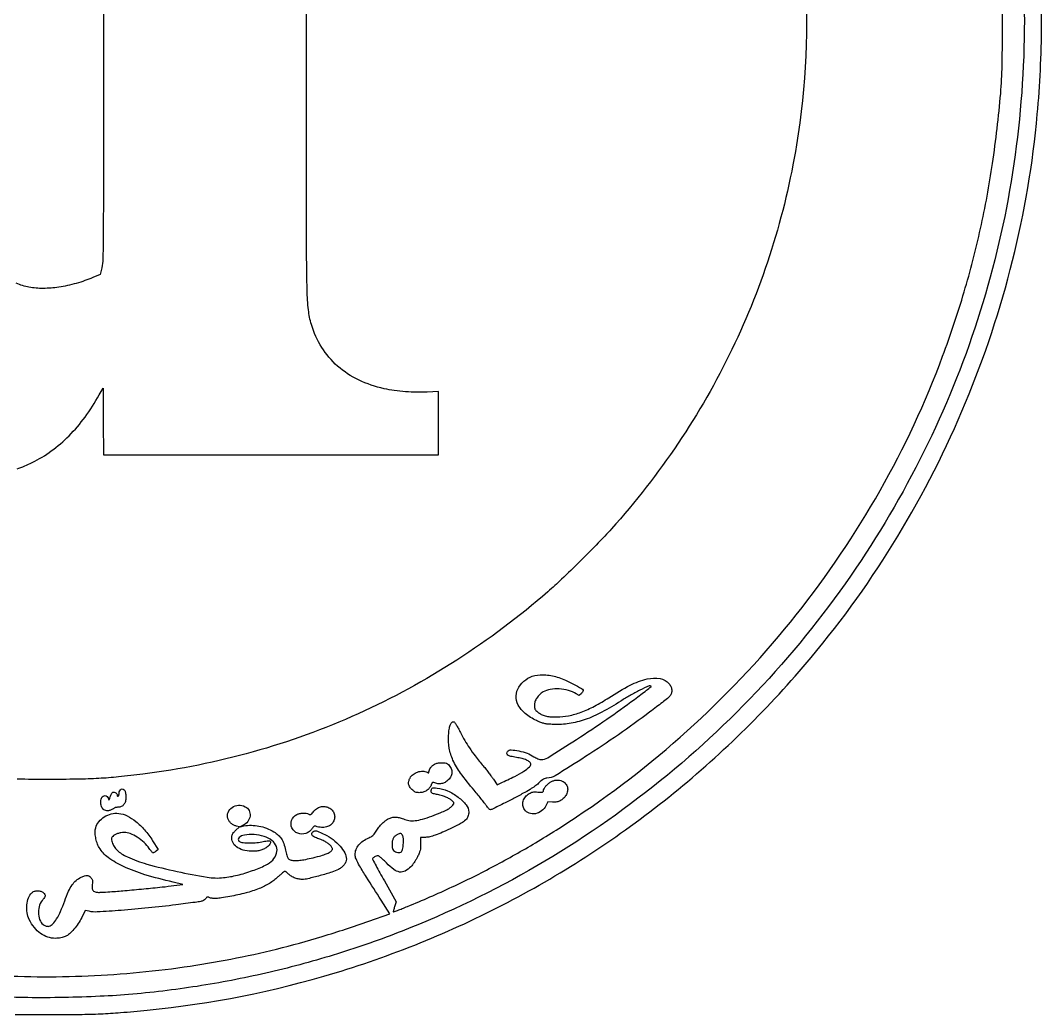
# Model space of a CAD drawing. Extents: x 0 to 2048, y 1 to 2048.
# Drawn here: x 996 to 2048, y 1 to 1024 of the extents above; entities that cross this region are included whole.
import ezdxf

# ---------------------------------------------------------------- set-up
doc = ezdxf.new("R2010")
doc.units = 0

msp = doc.modelspace()

# ---------------------------------------------------------------- linework, layer by layer
for points in [[(1081.977162, 1057.25, -0.000112), (1081.923512, 881.804735, -0.001437), (1081.699726, 816.079592, -0.001706), (1081.333588, 778.302343, -0.059414), (1080.170397, 769.527547), (1078.386469, 762.555095), (1070.920712, 759.339089, -0.018345), (1062.872523, 756.21694, -0.014384), (1053.93968, 753.408532, -0.014272), (1044.768549, 751.093136, -0.017011), (1036, 749.454571, -0.035527), (1019.762667, 748.15778, -0.049067), (1005.209409, 749.462069, -0.052992), (992.086315, 753.425702, -0.053311)], [(2023.719937, 1137.677155, -0.028442), (2030.085871, 1024, -0.03606), (2019.291389, 876.427529, -0.037171), (1987.410707, 733.468125, -0.037172), (1934.714212, 596.807876, -0.036065), (1861.911348, 468, -0.038199), (1767.192238, 346.684338, -0.038061), (1655.012601, 241.030767, -0.038054), (1528.094093, 153.586376, -0.038157), (1389.5, 86.47626, -0.018487), (1322.720938, 63.026735, -0.017722), (1253.450411, 44.206256, -0.017674), (1182.828101, 30.293801, -0.018133), (1112, 21.544871, -0.01002), (1078.52811, 19.312351, -0.007181), (1041.043244, 18.104948, -0.007218), (1003.898328, 17.978589, -0.010833), (971.5, 19.038388, -0.051543)], [(1803.90606, 1079.678899, -0.057832), (1795.452974, 896, -0.036041), (1769.849305, 788.384053, -0.035865), (1729.026202, 685.377202, -0.035707), (1673.699864, 588.839296, -0.035031), (1604.880274, 500.5, -0.010615), (1591.430885, 486.152254, -0.004318), (1572.54989, 467.178831, -0.004286), (1553.469622, 448.653856, -0.011547), (1539.5, 435.924717, -0.035796), (1445.703922, 365.458381, -0.037387), (1344.12688, 310.228415, -0.037576), (1235.951308, 270.967034, -0.03694), (1122.5, 248.064398, -0.006097), (1097.385248, 245.210346, -0.0114), (1076.991716, 243.613111, -0.010089), (1054.975529, 242.838171, -0.003752), (1024, 242.605742, -0.003752), (993.024471, 242.838171, -0.010089)], [(954.525388, 41.890728, 0.026636), (1059.563773, 40.166145, 0.026037), (1165, 49.564773, 0.012588), (1213.035182, 57.619747, 0.012926), (1260.178441, 68.021907, 0.012771), (1307.256514, 80.978356, 0.011645), (1355.09737, 96.694044), (1376.694739, 104.350418), (1367.684936, 118.425209, -0.001496), (1352.593637, 142.156345, -0.010831), (1345.618523, 153.746105, -0.020251), (1341.935679, 160.826938, -0.110221), (1341, 165.019924, -0.091103), (1341.966489, 170.280269, -0.07956), (1344.760617, 175.135564, -0.071259), (1349.255353, 179.302218, -0.053321), (1355.193211, 182.536219, 0.032915), (1357.375469, 183.611946, 0.045784), (1359.153514, 184.868722, 0.047204), (1360.63292, 186.39545, 0.038291), (1361.918417, 188.279406, -0.032403), (1364.714113, 192.481951, -0.028139), (1368.155514, 196.501526, -0.029249), (1371.788254, 199.872174, -0.054495), (1375.141948, 202.072417, -0.055267), (1378.803611, 203.456209, -0.065374), (1382.475412, 203.900218, -0.060532), (1386.360519, 203.387791, -0.038886), (1390.667095, 201.913709, 0.069421), (1396.409743, 200.33119, 0.058499), (1402.720989, 200.24653, 0.044753), (1410.290983, 201.725159, 0.019596), (1420, 204.959141, 0.004685), (1429.327058, 208.577703, 0.020819), (1434.690883, 210.980054, 0.035505), (1438.219325, 213.065012, 0.053844), (1440.91447, 215.392204, 0.013548), (1442.418916, 217.094245, 0.149018), (1442.77036, 217.923406, 0.186344), (1442.555167, 218.721345, 0.023587), (1441.41447, 220.134702, 0.073842), (1439.004394, 222.153055, 0.034461), (1435.383928, 224.041869, 0.030332), (1430.888931, 225.6894, 0.02265), (1425.767437, 226.971972, -0.015585), (1421.713557, 227.926537, -0.108003), (1419.912054, 228.858921, -0.213069), (1419.274843, 230.150994, -0.086626), (1419.543698, 232.137679, -0.085764), (1420.127643, 233.263614, -0.166195), (1420.959292, 233.822699, -0.080826), (1422.388138, 233.967773, -0.010683), (1425.430362, 233.719343, -0.079672), (1436.290459, 230.808762, -0.056796), (1447.146311, 224.384795, -0.05995), (1455.379238, 216.440466, -0.172552), (1458, 209.072468, -0.089775), (1457.185274, 204.571433, -0.111051), (1454.858405, 201.014717, -0.065926), (1450.226673, 197.576217, -0.014891), (1441.5, 193.064416, -0.006911), (1431.080383, 188.24074, -0.019144), (1423.584551, 185.234122, -0.027079), (1417.871078, 183.535178, -0.058722), (1413.329445, 182.998714), (1408.5, 182.997427), (1408.498115, 176.223856, -0.019241), (1408.350821, 172.425261, -0.039977), (1407.887049, 169.498382, -0.038504), (1406.950421, 166.614454, -0.016619), (1405.286301, 162.929996, -0.019175), (1403.792823, 160.168784, -0.014624), (1401.957208, 157.26296, -0.014851), (1400.07414, 154.638346, -0.033349), (1398.460776, 152.794109, -0.07237), (1392.427537, 148.293558, -0.163047), (1386.874987, 147.322282, -0.126128), (1380.885951, 149.861523, -0.035921), (1373.254458, 156.60566, 0.010079), (1370.3645, 159.438424, 0.014329), (1367.676048, 161.827913, 0.010278), (1365.370191, 163.682599, 0.165698), (1364.438717, 164, 0.079268), (1362.721488, 163.726037, 0.05204), (1360.889571, 162.907086, 0.05365), (1359.437688, 161.844986, 0.211058), (1359, 160.854286, 0.122451), (1359.19503, 160.069869, 0.000799), (1362.559971, 153.745691, 0.003127), (1366.473602, 146.527559, 0.001984), (1371.119051, 138.164874), (1383.238102, 116.550809), (1381.648328, 111.579461, 0.006998), (1381.061407, 109.651508, 0.010981), (1380.616799, 107.977197, 0.005263), (1380.290712, 106.565905, 0.255859), (1380.369187, 106.297479, 0.294421), (1380.654872, 106.23577, 0.000697), (1384.821536, 107.810392, 0.003997), (1389.542604, 109.645352, 0.002437), (1395.08991, 111.884029, 0.011933), (1440.835362, 131.892274, 0.01283), (1484.466326, 153.609054, 0.012843), (1526.886382, 177.514512, 0.012008), (1569, 204.086903, 0.039274), (1690.098315, 299.124847, 0.038881), (1795.287965, 412.22821, 0.038981), (1881.458964, 539.953548, 0.039938), (1945.967428, 678.5, 0.016416), (1968.095755, 744.588447, 0.018233), (1984.992551, 809.726569, 0.017937), (1997.313229, 876.871887, 0.01491), (2005.702319, 949, 0.017025), (2007.198369, 977.786436, 0.004466), (2007.611647, 1023.992282, 0.004467), (2007.199314, 1070.199893, 0.017009)], [(990.982521, 0.695466, 0.002554), (1024, 0.526796, 0.002591), (1057.114594, 0.698379, 0.008448), (1079.033257, 1.295995, 0.009508), (1099.535397, 2.592844, 0.00402), (1127, 5.077607, 0.048924), (1320.607471, 43.525453, 0.048629), (1503.470441, 118.90376, 0.048494), (1668.78821, 228.419956, 0.048098), (1810.415543, 368, 0.038031), (1899.717022, 492.947493, 0.037482), (1969.55228, 630.571377, 0.037548), (2017.955152, 776.833641, 0.038477), (2043.447532, 927.5, 0.010882), (2046.5914, 973.037359, 0.01043), (2047.809165, 1019.318115, 0.010519), (2047.093984, 1065.19018, 0.011612)], [(992.90917, 562.272136, 0.023677), (1008.5, 568.941665, 0.044865), (1028.220443, 580.796034, 0.039498), (1046.433788, 596.446769, 0.037183), (1062.9451, 615.748493, 0.030804), (1077.583302, 638.5), (1081.5, 645.5), (1081.763128, 611.25), (1082.026255, 577), (1254.513128, 577), (1427, 577), (1427, 609.56024), (1427, 642.120481), (1415.25, 641.45697, -0.019489), (1404.680539, 641.272661, -0.014313), (1392.973203, 641.8604, -0.014326), (1381.334921, 643.115573, -0.019703), (1370.975788, 644.952317, -0.057025), (1344.656053, 653.932497, -0.069927), (1322.979195, 668.207795, -0.072437), (1306.645612, 687.435785, -0.067631), (1296.009931, 710.966653, -0.045514), (1292.978724, 726.037336, -0.020187), (1291.616348, 746.294768, -0.006327), (1291.092455, 783.367691, -0.00036), (1291.005895, 897.75), (1291, 1058)]]:
    msp.add_lwpolyline(points, format="xyb")
for points in [[(1550.804076, 347.480294, -0.03007), (1557.470977, 344.904629, -0.013325), (1565.946547, 340.753424, -0.006717), (1574.189509, 336.298049, -0.190483), (1575.696585, 334.454751, -0.162306), (1575.689505, 333.905212, -0.038934), (1575.31882, 333.058183, -0.035979), (1574.716939, 332.103006, -0.028963), (1573.942142, 331.168272), (1571.854118, 328.927041), (1568.677059, 330.875072, 0.071608), (1560.722412, 334.304677, 0.052911), (1551.24492, 335.818282, 0.054226), (1541.979949, 335.301679, 0.091767), (1534.692735, 332.665818, 0.055422), (1530.958835, 329.880992, 0.06013), (1528.042434, 326.412382, 0.064054), (1526.180099, 322.567648, 0.080962), (1525.545455, 318.673961, 0.037296), (1525.703724, 316.555092, 0.082319), (1526.202399, 315.016261, 0.075161), (1527.203792, 313.636138, 0.027144), (1529.000145, 311.999882, 0.051448), (1532.696252, 309.569253, 0.057457), (1536.678944, 308.051399, 0.044722), (1541.672748, 307.245777, 0.017642), (1548.636119, 307, 0.050137), (1560.803164, 308.223103, 0.038254), (1573.686505, 311.883846, 0.033601), (1587.444527, 318.035976, 0.0227), (1602.252962, 326.77357, -0.025069), (1624.303603, 339.643991, -0.063057), (1641.734012, 346.051155, -0.099608), (1654.959877, 346.418214, -0.176931), (1664.296691, 341.059249, -0.077397), (1666.354961, 337.664299, -0.097264), (1667.07214, 334.063782, -0.102493), (1666.365179, 330.60425, -0.095173), (1664.33296, 327.605688, -0.027805), (1662.508872, 325.97393, -0.002215), (1657.431244, 321.953017, -0.002995), (1651.320234, 317.216539, -0.002291), (1644.58296, 312.107758, -0.009403), (1612.156768, 288.69334, -0.008969), (1578.36375, 266.133069, -0.004355), (1547.097665, 246.443484, -0.139212), (1538.491642, 244, 0.0787), (1536.702887, 243.716695, 0.058472), (1534.882726, 242.879805, 0.039856), (1532.744981, 241.329492, 0.013451), (1529.885789, 238.75, -0.034645), (1526.123971, 235.634766, -0.0192), (1521.148629, 232.346594, -0.013133), (1514.140869, 228.3404, -0.004275), (1503.590728, 222.787114, -0.001234), (1495.499835, 218.641491, -0.001837), (1488.397401, 215.057241, -0.000782), (1482.306323, 212.023304, -0.038325), (1481.05129, 211.516279, -0.152474), (1480.074455, 211.511674, -0.095315), (1479.055781, 212.052357, -0.058018), (1477.905956, 213.221957, -0.019093), (1476.496506, 215.184644, 0.018384), (1474.814338, 217.534117, 0.003427), (1471.541516, 221.707958, 0.003668), (1467.644539, 226.535128, 0.003343), (1463.555937, 231.456845, -0.016991), (1449.663015, 249.141102, -0.04955), (1441.784994, 262.497572, -0.06669), (1437.998969, 274.706242, -0.056155), (1437.249806, 288.232383, -0.022408), (1437.859373, 294.207165, -0.05467), (1438.977012, 298.482206, -0.086874), (1440.537951, 301.096594, -0.218174), (1442.509781, 302, -0.245661), (1443.341529, 301.565097, -0.012098), (1445.101685, 298.896245, -0.01625), (1447.167918, 295.340019, -0.008669), (1449.501172, 290.819833, 0.016986), (1453.881459, 282.669451, 0.018294), (1458.704496, 275.039426, 0.015397), (1464.754189, 266.760818, 0.007387), (1472.994872, 256.5, -0.006042), (1475.804499, 253.020828, -0.004728), (1478.771964, 249.179797, -0.004782), (1481.466147, 245.551917, -0.011652), (1483.362935, 242.814204), (1487.109243, 237.128407), (1490.804622, 238.824825, 0.008836), (1505.341893, 245.811987, 0.026767), (1514.870244, 251.257831, 0.036036), (1520.707814, 255.647807, 0.26715), (1521.797868, 258.811071, 0.188276), (1520.574326, 260.752079, 0.056134), (1517.486571, 262.536465, 0.042546), (1512.929171, 264.08128, 0.02196), (1507.022585, 265.26546, -0.019252), (1501.201571, 266.399749, -0.094342), (1498.153871, 267.757395, -0.246615), (1497.268781, 269.457446, -0.174014), (1498.01792, 271.521593, -0.238602), (1501.57133, 273.064435, -0.035365), (1509.564221, 272.023361, -0.038552), (1518.212839, 269.561793, -0.060366), (1525.083644, 266.028859, 0.027279), (1527.007128, 264.873301, 0.025515), (1529.087611, 263.905474, 0.026572), (1531.034728, 263.235783, 0.06901), (1532.5, 263.028794, 0.141769), (1539.310025, 264.980617, 0.003022), (1569.012493, 283.886499, 0.007558), (1600.084892, 304.600935, 0.009138), (1628.583785, 325.006078, 0.002841), (1635.309321, 330.069566, 0.004767), (1640.893782, 334.408657, 0.000923), (1645.716197, 338.244457, 0.447296), (1645.735915, 338.597418, 0.312613), (1643.677793, 338.970706, 0.007222), (1634.249004, 334.520327, 0.015147), (1624.088348, 329.156322, 0.016195), (1614.5, 323.298594, -0.023023), (1595.131663, 311.826163, -0.038264), (1577.755802, 304.227914, -0.044342), (1561.47578, 300.120916, -0.050777), (1545.459354, 299.20663, -0.009729), (1539.463167, 299.590322, -0.03511), (1535.682166, 300.175502, -0.039771), (1532.263215, 301.245262, -0.015157), (1527.687516, 303.250634, -0.059207), (1516.14565, 310.513202, -0.102734), (1508.99885, 319.241042, -0.129895), (1506.876973, 328.596358, -0.130337), (1509.658274, 337.765228, -0.096961), (1516.661444, 345.327221, -0.099972), (1525.926849, 349.589409, -0.084861), (1537.387191, 350.307185, -0.050489)], [(1436.075139, 258.718197, -0.095096), (1439.328434, 255.030325, -0.121173), (1440.630147, 250.701083, -0.119375), (1439.782229, 246.212768, -0.09051), (1436.923077, 242.076923, -0.069911), (1433.66378, 239.620704, -0.082689), (1430.031371, 238.330854, -0.080518), (1426.098534, 238.26983, -0.062236), (1421.960383, 239.412804, 0.150198), (1421.178727, 239.487781, 0.148464), (1420.485712, 239.1116, 0.08363), (1419.836835, 238.186821, 0.024502), (1419.165007, 236.579772, -0.090532), (1417.395836, 233.543235, -0.076216), (1414.570625, 231.112243, -0.072166), (1410.991648, 229.538303, -0.067662), (1407.031966, 229, -0.033679), (1404.699157, 229.157314, -0.071229), (1402.959469, 229.651705, -0.066057), (1401.348137, 230.641889, -0.025619), (1399.4, 232.4, -0.05469), (1397.1552, 235.198046, -0.102818), (1396.133473, 237.896616, -0.10334), (1396.274138, 240.769391, -0.055651), (1397.548549, 244.093882, -0.111929), (1400.640033, 247.762889, -0.081253), (1405.379265, 250.263637, -0.082461), (1410.595924, 251.099273, -0.122021), (1415.065741, 249.964816, 0.024947), (1416.065786, 249.492166, 0.166915), (1416.606869, 249.459202, 0.26816), (1416.906431, 249.763917, 0.063304), (1417, 250.5, -0.112296), (1417.446018, 252.460863, -0.046888), (1418.850519, 254.798536, -0.045573), (1420.786673, 256.980381, -0.064099), (1422.893269, 258.503091, -0.083177), (1425.821474, 259.512262, -0.037418), (1429.883378, 259.883401, -0.036317), (1433.800719, 259.662681, -0.133132)], [(1554.315741, 240.88296, -0.095619), (1557.739168, 238.207393, -0.118019), (1559.610744, 234.628187, -0.1141), (1559.69193, 230.493528, -0.085191), (1558.005402, 226.24086, -0.059657), (1555.397492, 222.926693, -0.077983), (1552.284437, 220.660388, -0.077836), (1548.622053, 219.453767, -0.059172), (1544.39411, 219.264654), (1539.28822, 219.640644), (1537.39411, 215.570322, -0.122486), (1533.045849, 210.185502, -0.117657), (1526.618071, 207.36498, -0.129614), (1520.088065, 207.878803, -0.165086), (1515.35756, 211.577047, -0.111788), (1513.780963, 215.799041, -0.106766), (1514.137726, 220.364353, -0.09848), (1516.415391, 224.665145, -0.081368), (1520.304334, 228.110931, -0.040928), (1522.188464, 229.093899, -0.057013), (1524.012053, 229.628465, -0.045959), (1526.188293, 229.801613, -0.017206), (1529.25, 229.658018, 0.008346), (1532.514674, 229.446882, 0.067744), (1534.004138, 229.577379, 0.188613), (1534.721471, 230.063427, 0.151758), (1535, 230.959969, -0.129039), (1535.530355, 232.980769, -0.041906), (1537.280969, 235.555724, -0.040157), (1539.704899, 238.100324, -0.045486), (1542.411303, 240.109054, -0.065839), (1545.22051, 241.350456, -0.054979), (1548.434905, 241.918012, -0.056234), (1551.613878, 241.767115, -0.078397)], [(1103.964816, 231.065741, -0.068), (1104.364841, 229.988655, -0.018485), (1104.695915, 228.198258, -0.018346), (1104.923878, 226.118951, -0.01813), (1105, 224.020287, -0.064441), (1104.457287, 219.826821, -0.10639), (1102.847937, 216.653804, -0.121588), (1100.258255, 214.695581, -0.10171), (1096.874195, 214, 0.040459), (1095.521967, 213.890401, 0.033844), (1094.119361, 213.562864, 0.035154), (1092.872489, 213.083044, 0.074621), (1092.013123, 212.511877, -0.054686), (1091.162494, 211.896478, -0.024923), (1089.935855, 211.277701, -0.024323), (1088.565033, 210.748015, -0.030684), (1087.250671, 210.400134, -0.165697), (1083.283348, 210.922906, -0.15265), (1080.301803, 213.770287, -0.123993), (1079.087614, 218.358095, -0.094106), (1080.000485, 223.501276, -0.151889), (1081.46977, 225.375799, -0.168718), (1083.67889, 225.987756, -0.169244), (1085.786647, 225.098199, -0.152784), (1086.993078, 223.052783, 0.02257), (1087.363242, 221.739892, 0.543745), (1087.670713, 221.659808, 0.130984), (1088.021774, 222.208655, 0.004368), (1088.791762, 224.6993, -0.029436), (1089.380291, 226.311824, -0.033517), (1090.13316, 227.772842, -0.035671), (1090.930839, 228.90415, -0.130468), (1091.635886, 229.413771, -0.140756), (1093.068472, 229.538335, -0.106389), (1094.526981, 228.913205, -0.105164), (1095.611865, 227.735353, -0.134497), (1096, 226.318538, 0.073118), (1096.074069, 225.814744, 0.149321), (1096.29375, 225.485507, 0.188386), (1096.619797, 225.379792, 0.12431), (1097, 225.5, 0.123387), (1097.384107, 225.894786, 0.047457), (1097.70625, 226.594775, 0.0433), (1097.926061, 227.455898, 0.040867), (1098, 228.359017, -0.113498), (1098.611069, 231.01633, -0.174939), (1100.282656, 232.644911, -0.219418), (1102.311798, 232.632746, -0.161742)], [(1227.854975, 214.574996, -0.156396), (1231.828383, 210.584626, -0.14875), (1232.841721, 204.940805, -0.13555), (1230.537113, 199.288275, -0.123233), (1225.584814, 195.373087), (1222.5, 193.981633), (1226.5, 194.740817, -0.048954), (1234.186287, 195.432408, -0.04715), (1241.960696, 194.634113, -0.045191), (1249.745255, 192.337578, -0.038243), (1257.461009, 188.575718, -0.049711), (1261.89815, 185.344402, -0.068902), (1265.080949, 181.599518, -0.058651), (1267.458946, 176.672736, -0.025978), (1269.461887, 169.722338, 0.00676), (1270.745295, 164.526282, 0.04512), (1271.647585, 162.02223, 0.099045), (1272.65001, 160.657367, 0.117496), (1274.045993, 159.883908, 0.053454), (1277.968343, 159.229855, 0.033711), (1282.615108, 159.271551, 0.026152), (1288.343477, 160.01267, 0.012263), (1295.661336, 161.537878, 0.007434), (1304.317914, 163.701057, 0.021689), (1310.19442, 165.538929, 0.03095), (1314.206945, 167.275089, 0.091502), (1316.58284, 169.091537, 0.032037), (1317.493447, 170.237363, 0.147055), (1317.753917, 171.03553, 0.129121), (1317.547912, 171.902073, 0.022458), (1316.682865, 173.361257, 0.071137), (1314.768229, 175.535136, 0.03801), (1311.870818, 177.650801, 0.032098), (1308.098889, 179.665347, 0.020625), (1303.5, 181.5296, -0.016117), (1299.198958, 183.228147, -0.090469), (1297.15068, 184.59601, -0.196561), (1296.506021, 186.065631, -0.129874), (1296.937563, 187.883335, -0.148241), (1298.464469, 189.409213, -0.160331), (1300.53152, 189.769928, -0.068647), (1303.783427, 188.826837, -0.011179), (1309.736361, 186.011914, -0.045882), (1318.376908, 180.645641, -0.05107), (1325.559246, 173.961191, -0.057381), (1330.413185, 166.935793, -0.123108), (1332, 160.588646, -0.098766), (1331.425922, 157.710738, -0.063929), (1329.728829, 154.756788, -0.058405), (1327.142759, 152.06749, -0.054189), (1323.942181, 149.970503, -0.042282), (1317.179847, 147.212673, -0.008788), (1304.859411, 143.601178, -0.007745), (1292.43611, 140.401499, -0.059901), (1286.488005, 139.702818, -0.053397), (1282.400193, 140.151919, -0.044488), (1278.229216, 141.465201, -0.045492), (1274.464849, 143.448352, -0.065035), (1271.595012, 145.89359, 0.02321), (1270.7947, 146.69994, 0.027513), (1269.965388, 147.381242, 0.028065), (1269.21603, 147.868567, 0.130861), (1268.722445, 148, 0.165162), (1268.117702, 147.794638, 0.006313), (1266.226634, 146.304535, 0.010727), (1264.019178, 144.439776, 0.007291), (1261.584798, 142.228205, -0.052269), (1252.839728, 135.612985, -0.03942), (1242.058905, 130.212771, -0.032791), (1228.666517, 125.774425, -0.018451), (1211.934759, 122.075687, -0.008156), (1203.502326, 120.677177, -0.025021), (1197.741038, 120.110703, -0.037062), (1193.659843, 120.217301, -0.098111), (1190.879082, 121.064713, 0.060011), (1189.769831, 121.49689, 0.147873), (1188.905581, 121.46059, 0.11412), (1188.0649, 120.930178, 0.02855), (1186.983311, 119.705913, -0.107221), (1184.96449, 118.037484, -0.069306), (1182.093733, 117.026389, -0.017668), (1176.473929, 116.091115, -0.000751), (1156.5, 113.518824, -0.006396), (1128.158584, 110.280039, -0.006637), (1100.091872, 107.811739, -0.004248), (1075.384975, 106.17999, -0.06973), (1067.150028, 106.854956), (1063.033659, 107.779843), (1059.547881, 100.532611, -0.03392), (1055.975185, 94.236409, -0.032447), (1051.535456, 88.381885, -0.034378), (1046.83697, 83.655326, -0.073444), (1042.521322, 80.870688, -0.037949), (1040.463541, 80.118288, -0.023303), (1037.947759, 79.534338, -0.022117), (1035.203569, 79.155312, -0.022353), (1032.446344, 79.021962, -0.082092), (1024.548516, 80.298034, -0.0745), (1017.18648, 84.063014, -0.0684), (1010.741769, 90.164432, -0.053517), (1005.544457, 98.286628, -0.076085), (1003.258225, 105.413345, -0.06263), (1002.990821, 113.404033, -0.066097), (1004.656709, 120.728202, -0.116808), (1008.078361, 125.858378, -0.106858), (1010.74112, 127.444091, -0.078241), (1014.142647, 128.021135, -0.079762), (1017.491067, 127.524284, -0.120301), (1020, 126, -0.052388), (1021.486609, 124.164342, -0.182922), (1021.805065, 122.700399, -0.116778), (1021.120217, 120.986505, -0.016075), (1018.79436, 117.893733, 0.108218), (1015.625312, 111.519028, 0.083019), (1015.001272, 103.744254, 0.08958), (1016.899468, 96.728821, 0.164104), (1020.971201, 92.514893, 0.034842), (1022.304906, 91.939033, 0.033434), (1023.724021, 91.544605, 0.035271), (1025.021525, 91.370034, 0.092906), (1025.948932, 91.483791, 0.130472), (1029.780016, 93.922193, 0.047978), (1033.684933, 99.073563, 0.035411), (1037.726874, 106.800615, 0.015679), (1041.997875, 117.5, -0.015862), (1046.050251, 127.640904, -0.049069), (1049.646216, 134.070414, -0.067321), (1053.715229, 138.504898, -0.055599), (1059.075709, 142.038624, -0.0304), (1062.421349, 143.496574, -0.096301), (1064.822837, 143.879618, -0.12563), (1066.82058, 143.296949, -0.070834), (1068.803361, 141.709313, -0.048493), (1069.899619, 140.288838, -0.087126), (1070.453093, 138.929072, -0.065112), (1070.596205, 137.20264, -0.017566), (1070.369464, 134.459313, 0.016223), (1070.13971, 131.767642, 0.063249), (1070.26236, 130.104704, 0.09382), (1070.761797, 128.879403, 0.065574), (1071.731116, 127.740419, 0.111395), (1073.39423, 126.803876, 0.061628), (1075.703443, 126.412497, 0.025163), (1079.654872, 126.434333, 0.002848), (1088.589327, 126.984828, 0.004966), (1103.797895, 128.160709, 0.002354), (1123.375445, 129.963039, 0.002244), (1142.301134, 131.881028, 0.007811), (1154.5, 133.36568), (1163.5, 134.603978), (1153.5, 136.878802, -0.017716), (1124.52702, 144.558486, -0.035867), (1102.508412, 153.003544, -0.046731), (1086.756543, 162.261138, -0.10437), (1077.453586, 172.488988, -0.051352), (1075.289182, 177.239955, -0.0388), (1073.884782, 182.802591, -0.039689), (1073.385724, 188.307849, -0.068633), (1073.962242, 192.859779, -0.103567), (1077.134569, 199.113731, -0.083962), (1082.764004, 204.125665, -0.080724), (1089.952568, 207.154833, -0.084552), (1097.612694, 207.684265, -0.090365), (1106.265082, 205.196811, -0.054706), (1115.267576, 199.433062, -0.046833), (1124.166184, 190.763091, -0.032983), (1132.502365, 179.540302), (1138.254189, 170.624248), (1136.016311, 168.812124, -0.016866), (1135.097842, 168.11834, -0.020317), (1134.188714, 167.532311, -0.019421), (1133.395054, 167.105808, -0.114059), (1132.937257, 167, -0.201728), (1132.47038, 167.196355, -0.013292), (1131.455585, 168.290071, -0.017573), (1130.293262, 169.709148, -0.01212), (1129.074491, 171.39173, 0.053011), (1123.637301, 177.735957, 0.046434), (1116.754779, 183.116355, 0.049028), (1109.554307, 186.79875, 0.094483), (1103.212487, 187.994423, 0.044487), (1099.878043, 187.690246, 0.037324), (1096.440955, 186.796123, 0.038891), (1093.440372, 185.503182, 0.087884), (1091.492442, 183.991648, 0.04805), (1090.566862, 182.747296, 0.111264), (1090.200619, 181.649093, 0.080706), (1090.283727, 180.283523, 0.017314), (1090.887642, 177.98068, 0.067045), (1092.890416, 173.555305, 0.061071), (1096.04603, 169.659936, 0.052), (1100.528066, 166.152348, 0.030349), (1106.523744, 162.881199, 0.043062), (1126.528318, 155.517763, 0.013402), (1157.655148, 147.90631, 0.01201), (1188.643386, 141.978688, 0.068151), (1205.397009, 141.494507, 0.033905), (1219.788447, 144.038796, 0.025171), (1235.249818, 148.704882, 0.024353), (1248.821286, 154.317254, 0.093505), (1256.186382, 159.656753, 0.117788), (1260.156573, 166.550127, 0.160912), (1259.935713, 173.66304, 0.143527), (1255.391005, 179.828144, 0.087945), (1247.300932, 183.988771, 0.056739), (1236.992591, 185.930852, 0.064217), (1226.947775, 185.373806, 0.134401), (1221.514907, 182.743679, 0.434077), (1221.394761, 179.176668, 0.165109), (1224.226611, 177.780214, 0.024286), (1230.688725, 177.247155, 0.027459), (1238.04885, 177.40294, 0.033211), (1244.886492, 178.383715, -0.008645), (1247.779203, 178.944767, -0.012463), (1250.356857, 179.332657, -0.008225), (1252.501069, 179.565107, -0.162691), (1253.136492, 179.415644, -0.175838), (1253.844378, 178.520489, -0.14736), (1253.87891, 177.303756, -0.095998), (1253.163379, 175.843621, -0.045791), (1251.75, 174.291287, -0.045759), (1248.471352, 171.802743, -0.050216), (1244.891995, 170.040732, -0.048548), (1240.927181, 168.985674, -0.038283), (1236.5, 168.601628, -0.053915), (1227.514645, 169.482504, -0.08465), (1220.309931, 172.313024, -0.108845), (1215.67288, 176.721012, -0.149571), (1214, 182.18817, -0.037143), (1214.173892, 184.525812, -0.079435), (1214.719456, 186.246476, -0.066396), (1215.843619, 187.896119, -0.019901), (1217.966351, 190.082772), (1221.932702, 193.855871), (1219.013311, 194.497076, -0.064024), (1216.040752, 195.562239, -0.063373), (1213.422984, 197.3475, -0.064026), (1211.358127, 199.712176, -0.067895), (1210.007406, 202.477561, -0.176568), (1210.197189, 208.645773, -0.149811), (1214.306035, 213.750774, -0.134353), (1220.978216, 216.02556, -0.1355)], [(1313.988956, 213.505711, -0.086238), (1317.524217, 210.822095, -0.112887), (1319.549904, 207.3218, -0.111731), (1319.864314, 203.260566, -0.083185), (1318.483073, 198.967267, -0.1141), (1315.675817, 195.664435, -0.097603), (1311.544835, 193.69678, -0.082418), (1306.354859, 193.25212, -0.055442), (1300.5, 194.376718, 0.097342), (1299.4312, 194.490941, 0.123602), (1298.496555, 194.167077, 0.08328), (1297.569629, 193.310983, 0.02587), (1296.483935, 191.748286, -0.047777), (1295.362509, 190.276028, -0.042484), (1293.940142, 188.978722, -0.041181), (1292.27203, 187.904299, -0.038969), (1290.419923, 187.094912, -0.173903), (1281.987913, 187.181458, -0.193569), (1275.989722, 192.625823, -0.205138), (1275.624829, 200.435438, -0.185995), (1281.011044, 206.505711, -0.066616), (1283.859236, 207.526748, -0.044939), (1287.290938, 207.945283, -0.045692), (1290.636614, 207.745051, -0.085281), (1293.20465, 206.890475, 0.069318), (1294.413385, 206.445161, 0.162937), (1295.357816, 206.548003, 0.101135), (1296.335245, 207.265291, 0.018021), (1297.803244, 209.007846, -0.071604), (1301.347185, 212.401791, -0.087665), (1305.479094, 214.377057, -0.093415), (1309.822896, 214.746138, -0.094208)], [(1384.019708, 185.715551, 0.048587), (1382.978264, 185.054592, 0.030707), (1381.899355, 184.100645, 0.030707), (1380.945408, 183.021736, 0.048587), (1380.284449, 181.980292, 0.077595), (1379.307335, 178.966665, 0.045447), (1379.049664, 175.173532, 0.04556), (1379.454753, 171.637451, 0.146096), (1380.569927, 169.57293, 0.076989), (1382.557222, 168.118712, 0.078858), (1384.875246, 167.348851, 0.089417), (1387.058281, 167.381802, 0.149076), (1388.667551, 168.23898, 0.148878), (1389.917745, 170.583911, 0.025954), (1390.63707, 175.60364, 0.028593), (1390.809958, 180.799046, 0.087006), (1390.119464, 184.25, 0.061141), (1389.151618, 186.050694, 0.181889), (1388.011024, 186.823736, 0.143404), (1386.451711, 186.747158, 0.033633)]]:
    msp.add_lwpolyline(points, format="xyb", close=True)

doc.saveas('drawing.dxf')
